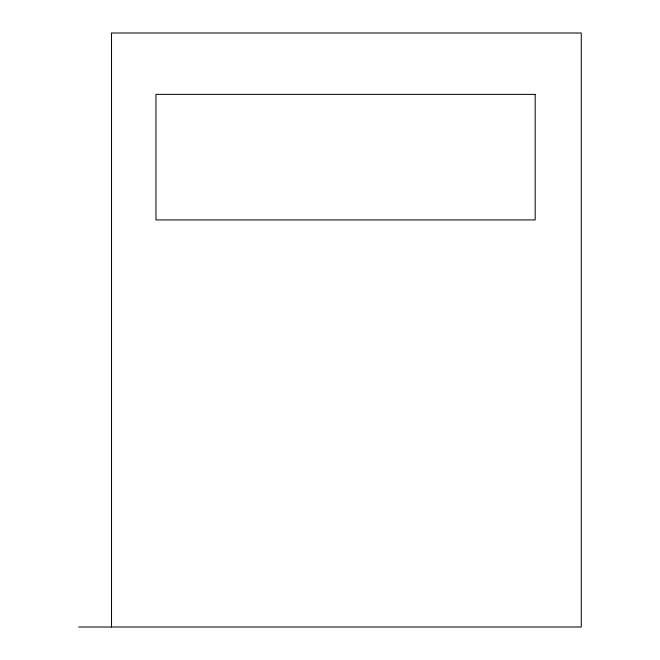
<?xml version="1.0" encoding="UTF-8"?>
<svg xmlns="http://www.w3.org/2000/svg" width="660" height="660" viewBox="0 0 660 660"><rect width="100%" height="100%" fill="white"/><g stroke="black" fill="none" stroke-linecap="round" stroke-linejoin="round"><path stroke-width="0.99" d="M78.73 627L581.27 627L581.27 33L111.523 33L111.523 627M535.178 94.38L155.966 94.38L155.966 219.928L535.178 219.928L535.178 94.38"/></g></svg>
